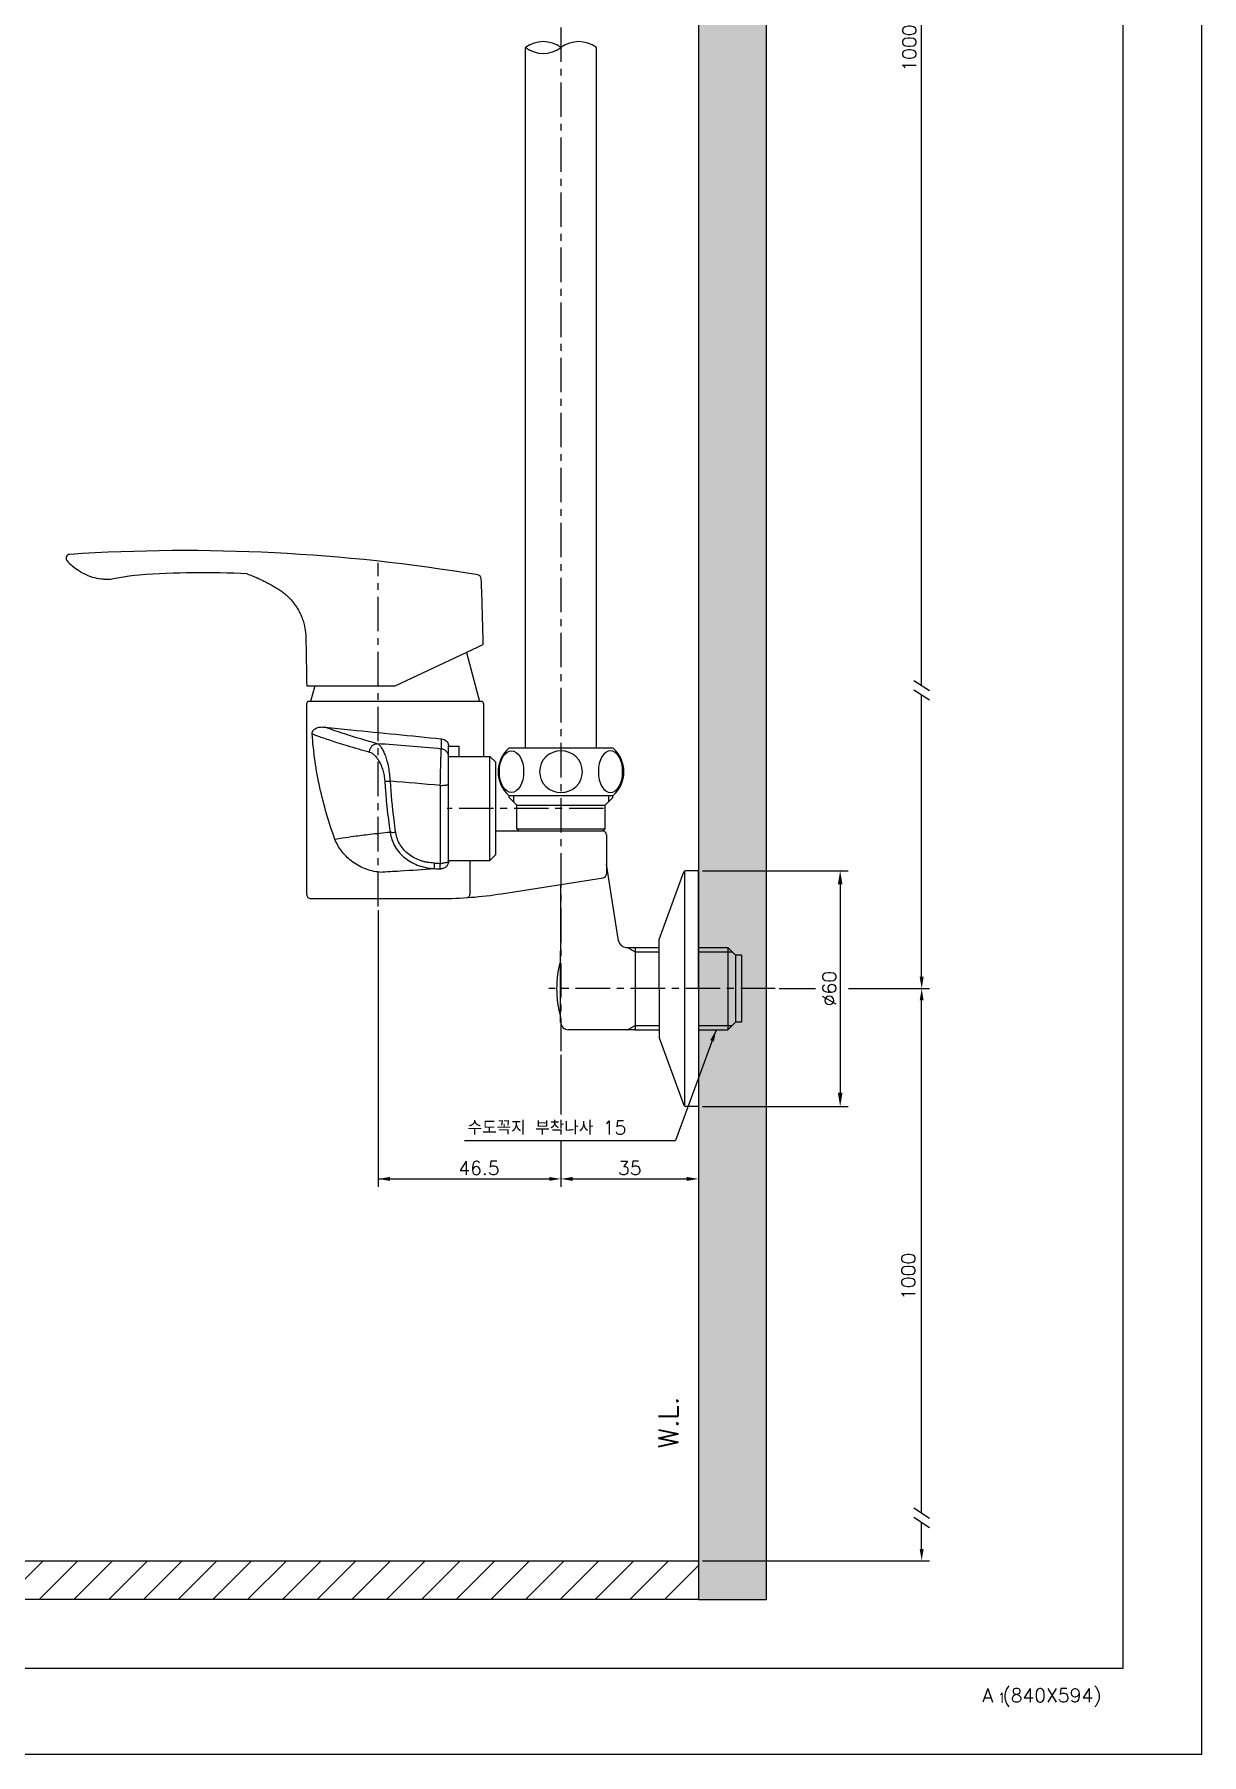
# Model space of a CAD drawing. Extents: x -7342 to 109, y -2599 to 214.
# Drawn here: x -4175.9 to -3878.9, y -2598.8 to -2161.3 of the extents above; entities that cross this region are included whole.
import ezdxf

# ---------------------------------------------------------------- set-up
doc = ezdxf.new("R2010")
doc.units = 0
doc.header["$LTSCALE"] = 7
doc.linetypes.add('CENTER', pattern=[2, 1.25, -0.25, 0.25, -0.25])
doc.layers.get('0').update_dxf_attribs({"color": 2, "linetype": 'CONTINUOUS'})
doc.layers.get('Defpoints').update_dxf_attribs({"linetype": 'CONTINUOUS'})
for name, color, linetype in [('CL', 1, 'CENTER'), ('D', 2, 'CONTINUOUS'), ('DIM', 2, 'CONTINUOUS'), ('DWG', 7, 'CONTINUOUS'), ('HT', 3, 'CONTINUOUS'), ('Make2D 표시선', 7, 'CONTINUOUS'), ('PRT0005_DXF_CONTINUOUS_LINE', 7, 'CONTINUOUS'), ('TXT', 4, 'CONTINUOUS')]:
    doc.layers.add(name, color=color, linetype=linetype)
doc.styles.add('DD', font='romans', dxfattribs={"bigfont": 'GHS.shx'})
doc.styles.add('GHS', font='ROMANS.shx', dxfattribs={"bigfont": 'GHS.shx'})
doc.dimstyles.new('CWC', dxfattribs={"dimscale": 0, "dimtxt": 3.5, "dimasz": 3.5, "dimexe": 2, "dimexo": 1, "dimgap": 1, "dimtad": 1, "dimdec": 4, "dimdsep": 46, "dimtxsty": 'DD', "dimcen": 3, "dimclrd": 2, "dimclre": 2, "dimclrt": 2, "dimadec": 3, "dimazin": 2, "dimtfac": 1, "dimtdec": 4, "dimtmove": 0, "dimatfit": 3, "dimfxl": 1, "dimtvp": 1, "dimtolj": 1, "dimtzin": 0, "dimlwd": -1, "dimlwe": -1, "dimarcsym": 0})
doc.dimstyles.new('STANDARD$7', dxfattribs={"dimtxt": 3.5, "dimasz": 3, "dimexe": 1, "dimexo": 1, "dimgap": 1, "dimtad": 3, "dimdec": 4, "dimzin": 0, "dimdsep": 46, "dimtxsty": 'GHS', "dimcen": 1, "dimclrd": 2, "dimclre": 256, "dimclrt": 2, "dimadec": 4, "dimazin": 0, "dimtfac": 1, "dimtdec": 4, "dimtmove": 2, "dimatfit": 2, "dimfxl": 1, "dimtolj": 1, "dimtzin": 0, "dimlwd": -1, "dimlwe": -1, "dimarcsym": 0})

# ---------------------------------------------------------------- blocks, each defined once
blk = doc.blocks.new('BORDER')
for p, q in [((1, 0), (1, 1)), ((0, 0), (1, 0))]:
    blk.add_line(p, q)
blk = doc.blocks.new('*D13')
at = {"layer": 'Defpoints', "color": 0, "transparency": 16777216}
for p in [(-4006.89, -2374.01), (-4006.89, -2434.01), (-3970.85, -2434.01)]:
    blk.add_point(p, dxfattribs=at)
at = {"layer": 'DWG', "color": 2, "transparency": 16777216}
for p, q in [((-4005.89, -2374.01), (-3968.85, -2374.01)), ((-3970.85, -2377.51), (-3970.85, -2430.51)), ((-4005.89, -2434.01), (-3968.85, -2434.01))]:
    blk.add_line(p, q, dxfattribs=at)
for points in [[(-3971.43, -2377.51), (-3970.27, -2377.51), (-3970.85, -2374.01)], [(-3971.43, -2430.51), (-3970.27, -2430.51), (-3970.85, -2434.01)]]:
    blk.add_solid(points, dxfattribs=at)
at = {"layer": 'DWG', "color": 2, "transparency": 16777216, "insert": (-3973.6, -2404.01), "char_height": 3.5, "attachment_point": 5, "rotation": 90, "style": 'DD'}
blk.add_mtext('\\A1;%%C60', dxfattribs=at)

msp = doc.modelspace()

# ---------------------------------------------------------------- hatches: boundary and pattern name
at = {"layer": 'HT'}
h = msp.add_hatch(dxfattribs=at)
h.set_pattern_fill('AR-CONC', color=256, scale=2, style=0)
h.set_pattern_definition([(50, (-9474.663, -6859.425), (14.345204, -1.255043), [1.5, -16.5]), (355, (-9474.663, -6859.425), (-2.775027, 15.043843), [1.2, -13.2]), (100.4514, (-9473.467, -6859.53), (11.570188, 13.78879), [1.274804, -14.022842]), (46.1842, (-9474.663, -6855.425), (21.34482, -3.31038), [2.25, -24.75]), (96.6356, (-9472.884, -6855.7), (18.693254, 19.48236), [1.912206, -21.03426]), (351.1842, (-9474.663, -6855.425), (18.69324, 19.48237), [1.8, -19.8]), (21, (-9472.663, -6856.425), (11.938141, -8.052378), [1.5, -16.5]), (326, (-9472.663, -6856.425), (4.866307, 14.503), [1.2, -13.2]), (71.4514, (-9471.668, -6857.096), (16.804453, 6.45061), [1.274804, -14.022842]), (37.5, (-9474.663, -6859.425), (0.243197, 6.657877), [0, -13.04, 0, -13.4, 0, -13.25]), (7.5, (-9474.663, -6859.425), (5.261391, 7.888234), [0, -7.64, 0, -12.74, 0, -5.05]), (327.5, (-9479.123, -6859.425), (10.6764487, -0.4510974), [0, -5, 0, -15.6, 0, -20.7]), (317.5, (-9481.123, -6859.425), (11.663723, 2.0021), [0, -6.5, 0, -10.36, 0, -14.7])])
h.paths.add_polyline_path([(-4006.88907, -2559.38836), (-3989.60816, -2559.38836), (-3989.60816, -1860.02057), (-4006.88907, -1860.02057)])
h = msp.add_hatch(dxfattribs=at)
h.set_pattern_fill('ANSI31', color=256, scale=50, style=0)
h.set_pattern_definition([(45, (-9458.0384, -6941.2157), (-4.4194174, 4.4194174), [])])
h.paths.add_polyline_path([(-4006.88907, -2559.38836), (-4436.11503, -2559.38836), (-4436.11503, -2549.5417), (-4006.88907, -2549.5417)])

# ---------------------------------------------------------------- linework, layer by layer
at = {"color": 7, "linetype": 'Continuous'}
for p, q in [((-4055.08906, -2355.4261), (-4055.08906, -2354.8761)), ((-4027.25636, -2391.84128), (-4030.33907, -2372.37782)), ((-4041.98907, -2377.51061), (-4041.98907, -2395.42813)), ((-4041.98907, -2404.00589), (-4041.98907, -2394.48339)), ((-4025.281, -2393.52839), (-4022.98907, -2393.52839)), ((-3999.46657, -2393.52839), (-3999.46657, -2414.48339)), ((-3995.98907, -2395.50589), (-3997.48907, -2395.50589)), ((-3997.48907, -2395.50589), (-3997.48907, -2412.50589)), ((-4041.98907, -2412.61674), (-4041.98907, -2404.00589)), ((-4022.98907, -2414.48339), (-4039.98907, -2414.48339)), ((-3995.98907, -2412.50589), (-3997.48907, -2412.50589))]:
    msp.add_line(p, q, dxfattribs=at)
at = {"color": 2, "linetype": 'Continuous'}
for p, q in [((-4053.98906, -2354.8761), (-4053.98906, -2356.5261)), ((-4029.78907, -2354.8761), (-4029.78907, -2356.5261))]:
    msp.add_line(p, q, dxfattribs=at)
at = {"color": 7, "linetype": 'Continuous'}
for centre, radius, start, end in [((-4025.281, -2391.52841), 2, 189.0000367, 270), ((-4039.98581, -2412.47513), 2.00826, 184.0435541, 269.9070077)]:
    msp.add_arc(centre, radius, start, end, dxfattribs=at)
for points, knots in [([(-4156.58178, -2299.89913), (-4156.57679, -2299.89831), (-4156.54464, -2299.89302), (-4156.51256, -2299.88732), (-4156.4855, -2299.88223)], [0, 0, 0, 0, 0.01514519603, 0.09776733551, 0.09776733551, 0.09776733551, 0.09776733551]), ([(-4121.70585, -2298.51268), (-4121.49668, -2298.59052), (-4120.88292, -2298.82418), (-4119.8702, -2299.23555), (-4118.67608, -2299.76172), (-4117.49557, -2300.32386), (-4116.3351, -2300.91818), (-4115.19689, -2301.54574), (-4114.07206, -2302.20142), (-4112.98094, -2302.9105), (-4111.96116, -2303.72353), (-4111.01506, -2304.61716), (-4110.14905, -2305.59216), (-4109.36999, -2306.63961), (-4108.687, -2307.74695), (-4108.10172, -2308.91061), (-4107.61888, -2310.12196), (-4107.2415, -2311.37527), (-4106.97715, -2312.65205), (-4106.8193, -2313.94683), (-4106.79683, -2315.05352), (-4106.78501, -2315.72968), (-4106.78081, -2315.96994)], [7.986023742, 7.986023742, 7.986023742, 7.986023742, 8.655534462, 9.956125792, 11.264800468, 12.569668442, 13.878151987, 15.175591258, 16.468411318, 17.783882241, 19.075362883, 20.375233101, 21.683693206, 22.982432441, 24.286621836, 25.581845251, 26.885232595, 28.193880802, 29.503297065, 30.792528081, 32.100556854, 32.821524464, 32.821524464, 32.821524464, 32.821524464])]:
    msp.add_open_spline(points, degree=3, knots=knots, dxfattribs=at)
msp.add_spline([(-4106.78081, -2315.96994), (-4106.771, -2316.54683), (-4106.74825, -2317.8503), (-4106.7256, -2319.14773), (-4106.70285, -2320.4512), (-4106.68, -2321.75997), (-4106.65734, -2323.05813), (-4106.63463, -2324.35972), (-4106.61191, -2325.66089), (-4106.58909, -2326.96839)], degree=3, dxfattribs=at)
at = {"layer": 'CL'}
for p, q in [((-4041.88907, -1921.52838), (-4041.88907, -2419.88336)), ((-4088.38891, -2383.08642), (-4088.38891, -2295.6816)), ((-4031.07674, -2358.16799), (-4070.8889, -2358.16827)), ((-3987.40816, -2404.00589), (-4044.98907, -2404.00589))]:
    msp.add_line(p, q, dxfattribs=at)
at = {"layer": 'D'}
for p, q in [((-3950.11385, -2326.89683), (-3950.11385, -1925.02838)), ((-3952.11385, -2325.59651), (-3948.11385, -2328.19714)), ((-3952.11385, -2327.98206), (-3948.11385, -2330.58269)), ((-3950.11385, -2332.97358), (-3950.11385, -2329.28237)), ((-3950.11385, -2401.00589), (-3950.11385, -2329.34049)), ((-4088.38891, -2384.08642), (-4088.38907, -2454.40901)), ((-3968.7054, -2404.00589), (-3948.11385, -2404.00589)), ((-3950.11385, -2537.36667), (-3950.11385, -2407.00589)), ((-4041.88907, -2420.88336), (-4041.88907, -2436.05722)), ((-4066.47079, -2442.60246), (-4012.76381, -2442.60246)), ((-4041.88907, -2442.60246), (-4041.88907, -2454.40901)), ((-4088.38907, -2452.40901), (-4044.88907, -2452.40901)), ((-4038.88907, -2452.40901), (-4009.88907, -2452.40901)), ((-3952.11385, -2536.06636), (-3948.11385, -2538.66699)), ((-3952.11385, -2538.4519), (-3948.11385, -2541.05253)), ((-3950.11385, -2546.5417), (-3950.11385, -2539.75222)), ((-4005.88907, -2549.5417), (-3948.11385, -2549.5417))]:
    msp.add_line(p, q, dxfattribs=at)
at = {"layer": 'D', "color": 7}
for q in [(-4006.88907, -2374.00589), (-4006.88907, -2434.00589)]:
    msp.add_line((-4006.88907, -2404.00589), q, dxfattribs=at)
at = {"layer": 'D'}
for centre, start, end in [((-4046.38907, -2170.63682), 53.1301024, 126.8698976), ((-4046.38907, -2158.63682), 233.1301024, 306.8698976), ((-4037.38907, -2170.63682), 53.1301024, 126.8698976)]:
    msp.add_arc(centre, 7.5, start, end, dxfattribs=at)
for points in [[(-3950.61385, -2401.00589), (-3949.61385, -2401.00589), (-3950.11385, -2404.00589)], [(-3950.61385, -2407.00589), (-3949.61385, -2407.00589), (-3950.11385, -2404.00589)], [(-4085.38907, -2451.90901), (-4085.38907, -2452.90901), (-4088.38907, -2452.40901)], [(-4044.88907, -2451.90901), (-4044.88907, -2452.90901), (-4041.88907, -2452.40901)], [(-4038.88907, -2451.90901), (-4038.88907, -2452.90901), (-4041.88907, -2452.40901)], [(-4009.88907, -2451.90901), (-4009.88907, -2452.90901), (-4006.88907, -2452.40901)], [(-3950.61385, -2546.5417), (-3949.61385, -2546.5417), (-3950.11385, -2549.5417)]]:
    msp.add_solid(points, dxfattribs=at)
at = {"layer": 'DIM'}
msp.add_line((-3986.38907, -2404.00589), (-3977.09888, -2404.00589), dxfattribs=at)
at = {"layer": 'DWG'}
for p, q in [((-4050.88907, -2342.8761), (-4050.88907, -2164.63682)), ((-4032.88907, -2342.8761), (-4032.88907, -2164.63682)), ((-4065.92981, -2318.50058), (-4062.58907, -2330.96839)), ((-4104.51727, -2326.96839), (-4105.58907, -2330.96839)), ((-4028.59756, -2342.8761), (-4055.18057, -2342.8761)), ((-4055.18057, -2354.8761), (-4028.59756, -2354.8761)), ((-4055.08906, -2355.4261), (-4053.13907, -2357.3761)), ((-4053.13907, -2363.3761), (-4053.13907, -2357.3761)), ((-4053.13907, -2357.3761), (-4030.63907, -2357.3761)), ((-4028.68907, -2355.4261), (-4030.63907, -2357.3761)), ((-4030.63907, -2363.3761), (-4030.63907, -2357.3761)), ((-4028.68907, -2355.4261), (-4028.68907, -2354.8761)), ((-4053.13907, -2363.3761), (-4052.63907, -2363.8761)), ((-4053.13907, -2363.3761), (-4030.63907, -2363.3761)), ((-4030.63907, -2363.3761), (-4031.13907, -2363.8761)), ((-4016.88907, -2391.50589), (-4010.58877, -2374.33367)), ((-4010.38907, -2433.92691), (-4010.38907, -2374.08487)), ((-4006.88907, -2374.00589), (-4010.11936, -2374.00589)), ((-4016.88907, -2404.00589), (-4016.88907, -2391.50589)), ((-4022.98907, -2393.52839), (-4016.88907, -2393.52839)), ((-4022.98907, -2393.52839), (-4022.98907, -2404.00589)), ((-4006.88907, -2393.52839), (-3999.46657, -2393.52839)), ((-3997.48907, -2395.50589), (-3999.46657, -2393.52839)), ((-3995.98907, -2395.50589), (-3995.98907, -2412.50589)), ((-4022.98907, -2404.00589), (-4022.98907, -2414.48339)), ((-4016.88907, -2404.00589), (-4016.88907, -2416.50589)), ((-4022.98907, -2414.48339), (-4016.88907, -2414.48339)), ((-4006.88907, -2414.48339), (-3999.46657, -2414.48339)), ((-3997.48907, -2412.50589), (-3999.46657, -2414.48339)), ((-4016.88907, -2416.50589), (-4010.58877, -2433.67811)), ((-4006.88907, -2434.00589), (-4010.11936, -2434.00589))]:
    msp.add_line(p, q, dxfattribs=at)
at = {"layer": 'DWG', "color": 2}
for p, q in [((-4024.94195, -2393.52839), (-4022.98907, -2394.65589)), ((-4022.98907, -2394.65589), (-4016.88907, -2394.65589)), ((-4006.88907, -2394.65589), (-3998.33907, -2394.65589)), ((-4024.94196, -2414.48339), (-4022.98907, -2413.35589)), ((-4022.98907, -2413.35589), (-4016.88907, -2413.35589)), ((-4006.88907, -2413.35589), (-3998.33907, -2413.35589))]:
    msp.add_line(p, q, dxfattribs=at)
at = {"layer": 'DWG'}
for centre, radius, start, end in [((-4049.88906, -2348.8761), 8, 131.4096221, 228.5903779), ((-4033.88906, -2348.8761), 8, 311.4096221, 48.5903779), ((-4010.11936, -2374.50589), 0.5, 90, 159.8524573), ((-4015.84407, -2404.00589), 27.14499, 164.3996213, 195.6003787), ((-4010.11936, -2433.50589), 0.5, 200.1475427, 270)]:
    msp.add_arc(centre, radius, start, end, dxfattribs=at)
msp.add_ellipse((-4054.48353, -2348.82834), major_axis=(0, 5.32462), ratio=0.580394242, dxfattribs=at)
at = {"layer": 'DWG', "extrusion": (0, 0, -1)}
msp.add_ellipse((-4041.88906, -2348.82834), major_axis=(5.43611, 0), ratio=0.97949219, start_param=-1.570796327, end_param=4.71238898, dxfattribs=at)
msp.add_ellipse((-4029.2946, -2348.82834), major_axis=(0, 5.32462), ratio=0.580394242, dxfattribs=at)
at = {"layer": 'HT'}
for points in [[(-4006.88907, -2559.38836), (-3989.60816, -2559.38836), (-3989.60816, -1860.02057), (-4006.88907, -1860.02057)], [(-4006.88907, -2559.38836), (-4436.11503, -2559.38836), (-4436.11503, -2549.5417), (-4006.88907, -2549.5417)]]:
    msp.add_lwpolyline(points, close=True, dxfattribs=at)
at = {"layer": 'Make2D 표시선'}
for p, q in [((-4164.14948, -2297.96), (-4164.87205, -2297.51045)), ((-4159.5007, -2299.71275), (-4159.0194, -2299.80027)), ((-4084.08907, -2326.96839), (-4061.67816, -2316.51801)), ((-4106.58909, -2326.96839), (-4084.08907, -2326.96839))]:
    msp.add_line(p, q, dxfattribs=at)
msp.add_lwpolyline([(-4149.18195, -2298.80622), (-4150.44776, -2298.93156), (-4151.80763, -2299.11189), (-4156.6569, -2299.91046), (-4156.7474, -2299.92242), (-4156.83812, -2299.93259), (-4156.95949, -2299.94333), (-4157.08105, -2299.95099), (-4157.20276, -2299.95577), (-4157.32457, -2299.95787), (-4157.44643, -2299.95751), (-4157.5683, -2299.95488), (-4157.81186, -2299.94368), (-4158.11511, -2299.92035), (-4158.41747, -2299.88792), (-4158.71891, -2299.84752), (-4159.0194, -2299.80027)], dxfattribs=at)
for centre, radius, start, end in [((-4137.60193, -2744.00376), 451.40624, 80.4915602, 93.7202797), ((-4166.82918, -2294.54678), 0.99997, 93.7174993, 222.8871134), ((-4156.63403, -2285.07913), 14.91317, 222.88154, 236.4682401), ((-4156.6344, -2285.07595), 14.91561, 239.7455809, 250.6011012), ((-4156.68307, -2285.23415), 14.75022, 250.575345, 258.9875388), ((-4132.91322, -2535.53951), 237.29164, 87.2928922, 93.9312871), ((-4063.193, -2299.78635), 0.99998, 2.545305, 80.491523), ((-4674.44909, -2326.96415), 612.85997, 0.97664825, 2.54581973)]:
    msp.add_arc(centre, radius, start, end, dxfattribs=at)
at = {"layer": 'PRT0005_DXF_CONTINUOUS_LINE', "color": 7, "linetype": 'Continuous'}
for p, q in [((-4106.58907, -2380.08645), (-4106.58907, -2331.46839)), ((-4062.08903, -2330.96839), (-4106.08911, -2330.96839)), ((-4061.58907, -2331.46839), (-4061.58907, -2344.94804)), ((-4072.32842, -2343.05942), (-4072.25988, -2340.49427)), ((-4072.27878, -2341.10373), (-4072.25988, -2340.49427)), ((-4070.48941, -2371.55075), (-4070.48921, -2342.33943)), ((-4070.48932, -2344.94798), (-4059.98901, -2344.94805)), ((-4070.48921, -2342.33943), (-4067.79668, -2342.3395)), ((-4067.7943, -2344.948), (-4067.79664, -2342.33949)), ((-4059.98919, -2371.38905), (-4059.98901, -2344.94805)), ((-4058.48902, -2346.44807), (-4059.98901, -2344.94805)), ((-4058.48918, -2369.88907), (-4058.48902, -2346.44807)), ((-4072.5954, -2352.3141), (-4072.59599, -2372.13894)), ((-4058.48916, -2363.8761), (-4031.33903, -2363.8761)), ((-4030.33907, -2364.87611), (-4030.33907, -2374.82519)), ((-4070.4895, -2371.38898), (-4059.98919, -2371.38905)), ((-4065.0361, -2379.86118), (-4065.0361, -2371.38902)), ((-4058.48918, -2369.88907), (-4059.98919, -2371.38905)), ((-4057.0373, -2379.87473), (-4031.18387, -2375.81307)), ((-4105.58901, -2381.08642), (-4072.55728, -2381.08642))]:
    msp.add_line(p, q, dxfattribs=at)
for centre, radius, start, end in [((-4106.08904, -2331.4684), 0.5, 90.0074138, 179.9999988), ((-4062.0891, -2331.4684), 0.5, 359.9999988, 89.9925838), ((-4584.91077, -8412.28127), 6090.83019, 85.172482535, 85.326445299), ((-3903.60149, -2338.60421), 183.57749, 183.9394107, 188.0358836), ((-4578.49323, -8392.13593), 6060.9721, 85.212059369, 85.332666323), ((-4072.48938, -2339.48458), 12.83007, 269.523835, 270.0032676), ((-4031.33902, -2364.87608), 1, 0.0000917, 90.000688), ((-4049.30526, -1785.32977), 587.27135, 267.5763289, 267.72709669), ((-4049.36282, -1787.25145), 586.75339, 267.58432181, 267.73290525), ((-4072.37526, -2366.65907), 5.48435, 267.6934088, 268.8154019), ((-4072.578, -2367.81159), 5.73396, 270.0435788, 270.8836408), ((-4072.37576, -2367.1383), 5.00521, 268.7076999, 273.9967507), ((-4031.33906, -2374.8252), 0.99999, 278.9277948, 0.0005419), ((-4105.58904, -2380.08638), 1, 180.0000907, 270.0014253), ((-4072.55727, -2281.08642), 100, 269.9999984, 278.9283795)]:
    msp.add_arc(centre, radius, start, end, dxfattribs=at)
for points, knots in [([(-4105.20576, -2339.20186), (-4105.22812, -2339.04498), (-4105.19252, -2338.79615), (-4105.05027, -2338.51903), (-4104.91788, -2338.33433), (-4104.71672, -2338.11314), (-4104.41286, -2337.87567), (-4103.98919, -2337.6648), (-4103.52096, -2337.52611), (-4103.0194, -2337.45893), (-4102.48474, -2337.45855), (-4102.11946, -2337.49764), (-4101.93048, -2337.52953)], [0, 0, 0, 0, 0.114081006, 0.171390161, 0.223779159, 0.27713034, 0.386251383, 0.499039414, 0.615907747, 0.736218572, 0.86203871, 1, 1, 1, 1]), ([(-4105.20579, -2339.20187), (-4105.00557, -2339.28151), (-4104.48333, -2339.47471), (-4103.52232, -2339.82339), (-4102.20781, -2340.28706), (-4100.54217, -2340.8505), (-4098.53094, -2341.50318), (-4095.18195, -2342.54345), (-4092.48662, -2343.30698), (-4090.57938, -2343.83606)], [0, 0, 0, 0, 0.042118031, 0.108824273, 0.199831607, 0.314564611, 0.452510039, 0.61312548, 1, 1, 1, 1]), ([(-4099.39733, -2366.06534), (-4100.18116, -2363.91116), (-4101.60865, -2359.55309), (-4103.30078, -2352.90256), (-4104.5617, -2346.11608), (-4105.05008, -2341.52849), (-4105.20579, -2339.20187)], [0, 0, 0, 0, 0.249453007, 0.49859695, 0.746251483, 1, 1, 1, 1]), ([(-4101.93246, -2337.52917), (-4099.73476, -2337.75748), (-4093.73522, -2338.36007), (-4083.84161, -2339.32038), (-4076.14863, -2340.08307), (-4072.2597, -2340.49275)], [0, 0, 0, 0, 0.22228374, 0.606600453, 1, 1, 1, 1]), ([(-4088.63796, -2341.70249), (-4091.44282, -2340.9312), (-4095.89949, -2339.6153), (-4100.30012, -2338.1243), (-4101.93118, -2337.52928)], [0, 0, 0, 0, 0.626234536, 1, 1, 1, 1]), ([(-4072.25988, -2340.49427), (-4072.02925, -2340.50945), (-4071.59865, -2340.61227), (-4071.05775, -2340.95876), (-4070.72746, -2341.37721), (-4070.53239, -2341.84664), (-4070.48923, -2342.15482), (-4070.48914, -2342.33943)], [0, 0, 0, 0, 0.246469178, 0.460820788, 0.674202479, 0.803128882, 1, 1, 1, 1]), ([(-4090.57933, -2343.83604), (-4090.58447, -2343.54677), (-4090.48454, -2342.9942), (-4090.12732, -2342.41435), (-4089.75373, -2342.06865), (-4089.31186, -2341.7929), (-4088.90693, -2341.69828), (-4088.6391, -2341.70248)], [0, 0, 0, 0, 0.272048588, 0.512292661, 0.626774789, 0.748126115, 1, 1, 1, 1]), ([(-4090.57938, -2343.83606), (-4090.3691, -2343.91091), (-4089.92839, -2344.11151), (-4089.31246, -2344.60483), (-4088.72641, -2345.29855), (-4088.15943, -2346.17315), (-4087.64682, -2347.23101), (-4087.21051, -2348.45244), (-4086.89951, -2349.79928), (-4086.76953, -2350.73871), (-4086.74524, -2351.21627)], [0, 0, 0, 0, 0.076963178, 0.165495241, 0.269624237, 0.388914397, 0.524024582, 0.674042627, 0.83512337, 1, 1, 1, 1]), ([(-4085.31023, -2351.26237), (-4085.33062, -2350.66841), (-4085.42562, -2349.49365), (-4085.69075, -2347.79086), (-4086.05198, -2346.21285), (-4086.49039, -2344.82065), (-4086.97901, -2343.65294), (-4087.43359, -2342.84601), (-4087.81522, -2342.34301), (-4088.15032, -2341.98383), (-4088.43851, -2341.77557), (-4088.63925, -2341.70247)], [0, 0, 0, 0, 0.170869462, 0.338385003, 0.495093538, 0.635853608, 0.757505477, 0.858478405, 0.90114542, 0.938577697, 1, 1, 1, 1]), ([(-4072.59535, -2352.31421), (-4072.57555, -2351.22465), (-4072.54348, -2349.62117), (-4072.49387, -2347.55356), (-4072.45705, -2346.18026), (-4072.42127, -2345.01149), (-4072.39202, -2344.18869), (-4072.36927, -2343.66882), (-4072.35544, -2343.39296), (-4072.34254, -2343.19802), (-4072.33423, -2343.09516), (-4072.32836, -2343.05795)], [0, 0, 0, 0, 0.353014642, 0.519538928, 0.669983667, 0.798041935, 0.898333684, 0.936686519, 0.966617895, 0.987794966, 1, 1, 1, 1]), ([(-4070.48943, -2345.04405), (-4070.48961, -2344.7981), (-4070.58349, -2344.30118), (-4070.98616, -2343.6622), (-4071.59338, -2343.2118), (-4072.08244, -2343.07921), (-4072.32842, -2343.05942)], [0, 0, 0, 0, 0.249617762, 0.499410554, 0.749542881, 1, 1, 1, 1]), ([(-4086.74532, -2351.21495), (-4086.66138, -2351.23165), (-4086.46302, -2351.2555), (-4085.98433, -2351.28202), (-4085.58998, -2351.27469), (-4085.31025, -2351.26218)], [0, 0, 0, 0, 0.178546722, 0.415872266, 1, 1, 1, 1]), ([(-4083.93215, -2364.30153), (-4084.08668, -2363.22612), (-4084.66595, -2358.89332), (-4085.08127, -2354.53897), (-4085.31039, -2351.26222)], [0, 0, 0, 0, 0.248548483, 1, 1, 1, 1]), ([(-4072.48865, -2352.31465), (-4072.24116, -2352.31463), (-4071.76651, -2352.30076), (-4071.20578, -2352.25039), (-4070.83329, -2352.18085), (-4070.66503, -2352.13488), (-4070.56924, -2352.09185), (-4070.51778, -2352.06012), (-4070.48942, -2352.025), (-4070.48942, -2352.00332)], [0, 0, 0, 0, 0.359815362, 0.690170739, 0.817136814, 0.910247503, 0.94343576, 0.968472459, 1, 1, 1, 1]), ([(-4087.99499, -2374.37357), (-4088.65599, -2374.32674), (-4089.97687, -2374.13094), (-4092.49274, -2373.34274), (-4095.26623, -2371.72079), (-4097.42683, -2369.5082), (-4098.70623, -2367.57865), (-4099.19218, -2366.57595), (-4099.3976, -2366.06468)], [0, 0, 0, 0, 0.134200796, 0.269111035, 0.53213329, 0.775210202, 0.888411154, 1, 1, 1, 1]), ([(-4085.37636, -2364.26722), (-4087.09915, -2364.43836), (-4090.16652, -2364.76783), (-4094.20936, -2365.26633), (-4097.16134, -2365.687), (-4098.76825, -2365.9499), (-4099.39755, -2366.06467)], [0, 0, 0, 0, 0.367345038, 0.654554226, 0.864271234, 1, 1, 1, 1]), ([(-4085.37644, -2364.26723), (-4085.27354, -2364.9096), (-4084.95536, -2366.18291), (-4084.10586, -2367.9597), (-4082.94213, -2369.55692), (-4081.01097, -2371.35913), (-4078.04789, -2372.93855), (-4075.41358, -2373.42236), (-4074.0939, -2373.48343)], [0, 0, 0, 0, 0.123866347, 0.248111302, 0.372740417, 0.497906343, 0.748461584, 1, 1, 1, 1]), ([(-4083.93199, -2364.30173), (-4084.21277, -2364.32994), (-4084.60943, -2364.35281), (-4085.09235, -2364.32474), (-4085.29204, -2364.29158), (-4085.37638, -2364.26714)], [0, 0, 0, 0, 0.583602137, 0.818402696, 1, 1, 1, 1]), ([(-4074.14004, -2372.07587), (-4074.7077, -2372.04138), (-4075.55886, -2371.95725), (-4076.6751, -2371.73132), (-4077.76981, -2371.41548), (-4079.08755, -2370.86513), (-4080.54452, -2369.96664), (-4081.81526, -2368.8231), (-4083.17846, -2367.03256), (-4083.78003, -2365.40235), (-4083.93202, -2364.30152)], [0, 0, 0, 0, 0.125903215, 0.188876631, 0.251891804, 0.377911977, 0.503702829, 0.62914642, 0.753980823, 1, 1, 1, 1]), ([(-4087.99565, -2374.37352), (-4086.25326, -2374.26557), (-4081.61696, -2373.9828), (-4076.98176, -2373.68201), (-4074.08935, -2373.48377)], [0, 0, 0, 0, 0.375836302, 1, 1, 1, 1]), ([(-4074.14004, -2372.07585), (-4074.1444, -2372.25687), (-4074.14852, -2372.51657), (-4074.14724, -2372.84431), (-4074.14337, -2373.04738), (-4074.13626, -2373.21415), (-4074.12749, -2373.34324), (-4074.11405, -2373.42684), (-4074.10422, -2373.47267), (-4074.09389, -2373.48327)], [0, 0, 0, 0, 0.384590188, 0.551536983, 0.696265013, 0.815600258, 0.907020095, 0.968563951, 1, 1, 1, 1]), ([(-4072.57363, -2373.54555), (-4072.58166, -2373.53387), (-4072.58694, -2373.48909), (-4072.59698, -2373.40549), (-4072.60217, -2373.27699), (-4072.60653, -2373.11029), (-4072.60784, -2372.90738), (-4072.60631, -2372.57967), (-4072.60099, -2372.32002), (-4072.59628, -2372.13898)], [0, 0, 0, 0, 0.030191824, 0.09135946, 0.182655748, 0.302137981, 0.447141122, 0.61439341, 1, 1, 1, 1]), ([(-4070.48955, -2371.55073), (-4070.48956, -2371.81141), (-4070.59464, -2372.33813), (-4071.04161, -2373.00348), (-4071.60139, -2373.37143), (-4072.10125, -2373.52535), (-4072.36167, -2373.54406), (-4072.48957, -2373.54487)], [0, 0, 0, 0, 0.250450393, 0.500677632, 0.751033475, 0.877111378, 1, 1, 1, 1]), ([(-4070.48953, -2371.55072), (-4070.48979, -2371.62156), (-4070.63692, -2371.78748), (-4070.95813, -2371.94231), (-4071.44817, -2372.06912), (-4071.82153, -2372.11541), (-4072.0269, -2372.13134)], [0, 0, 0, 0, 0.124252461, 0.339296238, 0.638715398, 1, 1, 1, 1]), ([(-4065.81549, -2380.8589), (-4065.70869, -2380.85169), (-4065.49086, -2380.78556), (-4065.23143, -2380.55487), (-4065.0671, -2380.23159), (-4065.03348, -2379.98544), (-4065.03611, -2379.86118)], [0, 0, 0, 0, 0.231434202, 0.473752213, 0.731274132, 1, 1, 1, 1])]:
    msp.add_open_spline(points, degree=3, knots=knots, dxfattribs=at)
at = {"layer": 'TXT'}
for p, q in [((-3898.88112, -2576.8362), (-3898.88112, -1820.8362)), ((-4446.88112, -2576.8362), (-3898.88112, -2576.8362))]:
    msp.add_line(p, q, dxfattribs=at)

# ---------------------------------------------------------------- block references
at = {"xscale": -840, "yscale": 594, "zscale": 840, "rotation": 90}
msp.add_blockref('BORDER', (-3878.88112, -1758.8362), dxfattribs=at)

# ---------------------------------------------------------------- texts
at = {"layer": 'D', "style": 'GHS'}
msp.add_text('수도꼭지 부착나사 15', height=3.5, dxfattribs=at).set_placement((-4065.66861, -2441.12214))
at = {"layer": 'D', "color": 7, "style": 'GHS'}
msp.add_text('W.L.', height=5, rotation=90, dxfattribs=at).set_placement((-4012.04884, -2520.91029))
at = {"layer": 'D', "char_height": 3.5, "attachment_point": 5, "rotation": 90, "style": 'GHS'}
for insert in [(-3953.2675, -2164.77624), (-3953.47852, -2477.19536)]:
    msp.add_mtext('\\A1;1000', dxfattribs=dict(at, insert=insert))
at = {"layer": 'D', "char_height": 3.5, "attachment_point": 5, "style": 'GHS'}
for s, insert in [('46.5', (-4062.75241, -2449.65901)), ('\\A1;35', (-4024.38907, -2449.65901))]:
    msp.add_mtext(s, dxfattribs=dict(at, insert=insert))
at = {"layer": 'DWG', "style": 'GHS'}
for s, height, p in [('A (840X594)', 3.5, (-3934.66634, -2585.52812)), ('1', 2.5, (-3930.77616, -2585.66221))]:
    msp.add_text(s, height=height, dxfattribs=at).set_placement(p)

# ---------------------------------------------------------------- dimensions: what is measured, and where the dimension line sits
at = {"layer": 'DWG'}
dim = msp.add_linear_dim(base=(-3970.84865, -2434.00589), p1=(-4006.88907, -2374.00589), p2=(-4006.88907, -2434.00589), angle=90, text='%%C<>', dimstyle='CWC', override={"dimscale": 1}, dxfattribs=at)
dim.commit()
dim.dimension.update_dxf_attribs({"geometry": '*D13', "text_midpoint": (-3973.59865, -2404.00589)})

# ---------------------------------------------------------------- leaders
at = {"layer": 'D'}
msp.add_leader([(-4002.41489, -2414.48339), (-4012.76381, -2442.60246)], dimstyle='STANDARD$7', override={"dimexe": 2, "dimgap": 1, "dimtad": 0}, dxfattribs=at)

doc.saveas('drawing.dxf')
